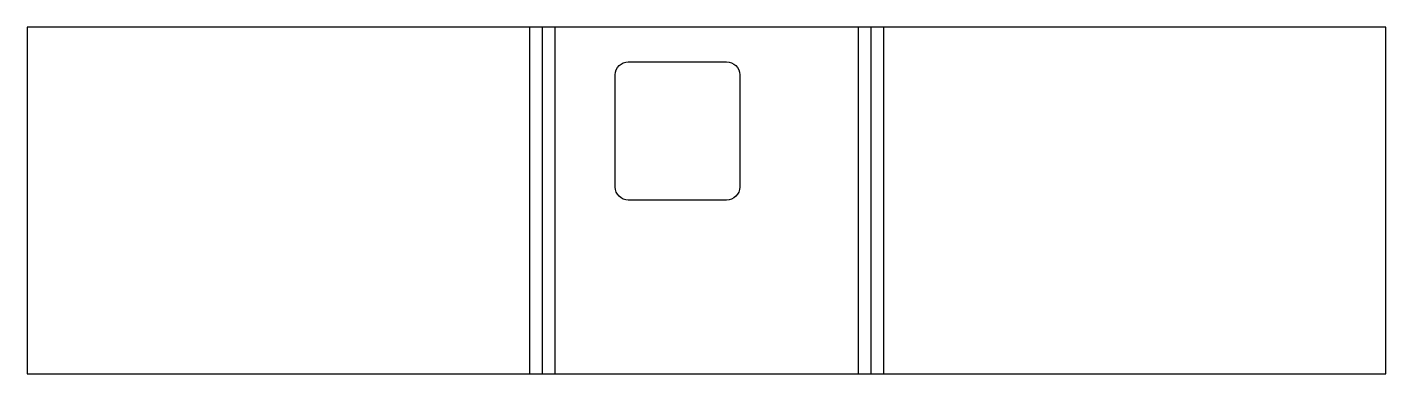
# Model space of a CAD drawing. Header units: millimetres. Extents: x 0 to 313, y 0 to 80.
import ezdxf

# ---------------------------------------------------------------- set-up
doc = ezdxf.new("R2010")
doc.units = ezdxf.units.MM

msp = doc.modelspace()

# ---------------------------------------------------------------- linework, layer by layer
at = {"layer": 'BEND'}
for p, q in [((118.76, 80), (118.76, 0)), ((194.6, 80), (194.6, 0))]:
    msp.add_line(p, q, dxfattribs=at)
at = {"layer": 'BEND_EXTENT'}
for p, q in [((115.84, 80), (115.84, 0)), ((121.68, 80), (121.68, 0)), ((191.68, 80), (191.68, 0)), ((197.52, 80), (197.52, 0))]:
    msp.add_line(p, q, dxfattribs=at)
at = {"layer": 'INTERIOR_PROFILES'}
msp.add_lwpolyline([(161.33, 40.1), (138.63, 40.1, -0.414214), (135.63, 43.1), (135.63, 69, -0.414214), (138.63, 72), (161.33, 72, -0.414214), (164.33, 69), (164.33, 43.1, -0.414214)], format="xyb", close=True, dxfattribs=at)
at = {"layer": 'OUTER_PROFILES'}
msp.add_lwpolyline([(0, 0), (313.36, 0), (313.36, 80), (0, 80)], close=True, dxfattribs=at)

doc.saveas('drawing.dxf')
